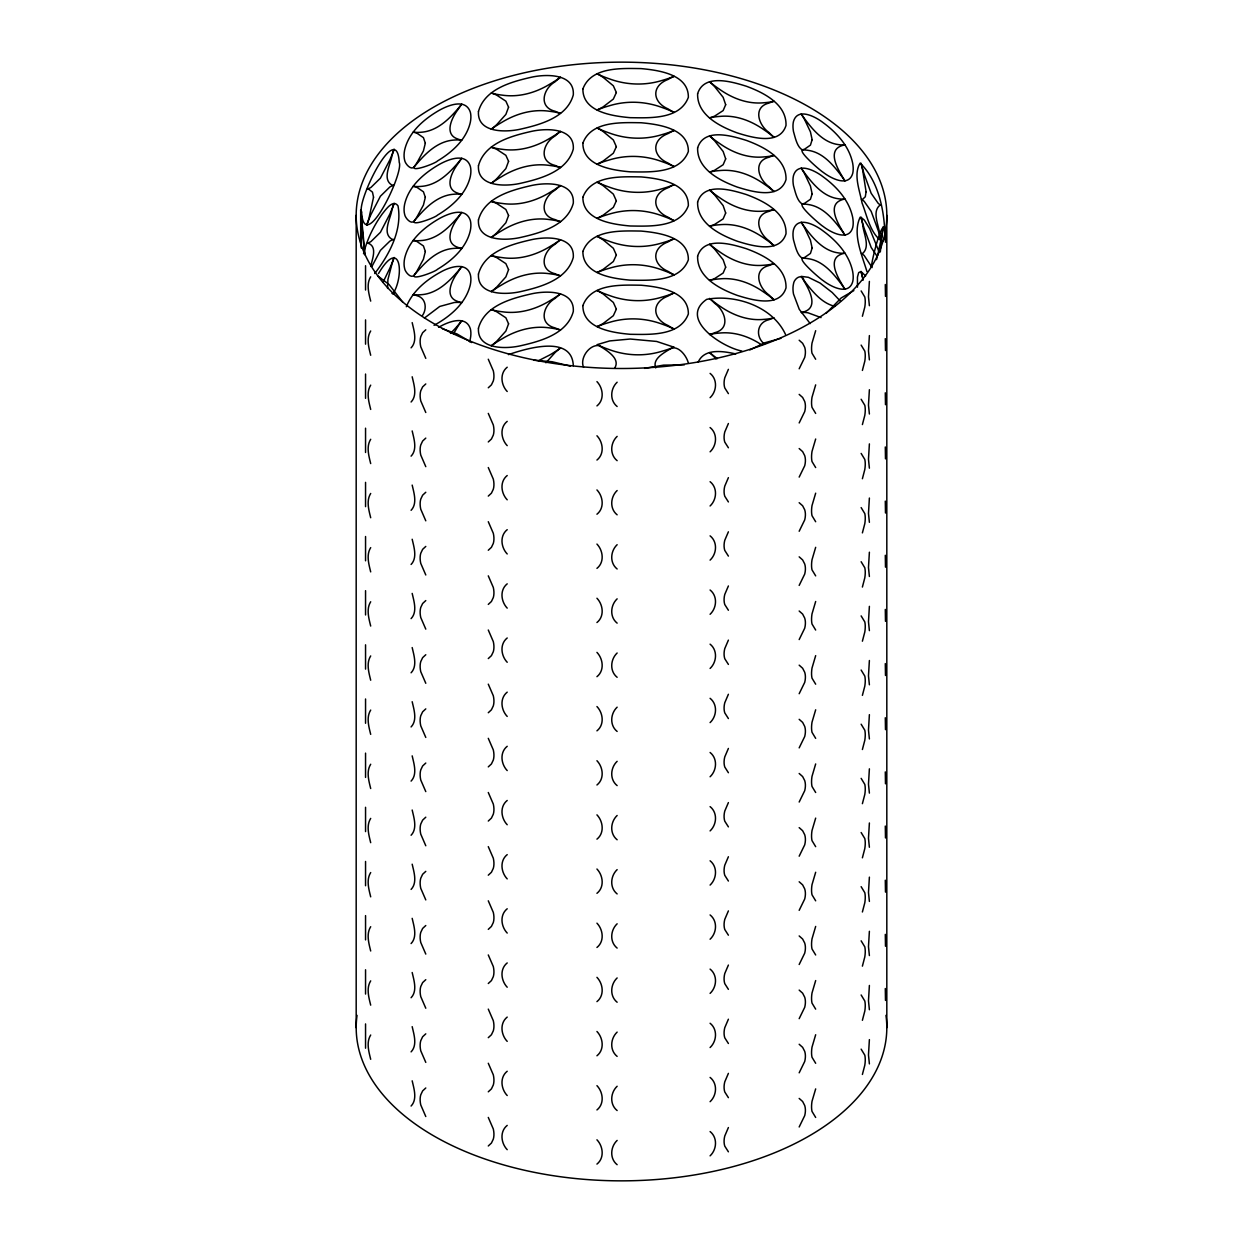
<?xml version="1.0" encoding="UTF-8"?>
<svg xmlns="http://www.w3.org/2000/svg" width="1243" height="1243" viewBox="0 0 1243 1243"><rect width="100%" height="100%" fill="white"/><g stroke="black" fill="none" stroke-linecap="round" stroke-linejoin="round"><path stroke-width="1.5" d="M885.482 242.23C886.632 200.387 871.763 258.793 871.436 266.763M885.482 296.393L885.296 284.492M885.482 350.542L885.296 338.655M885.482 404.705L885.296 392.804M885.482 458.869L885.296 446.967M885.482 513.017L885.296 501.115M885.482 567.181L885.296 555.279M885.482 621.329L885.296 609.427M885.482 675.493L885.296 663.591M885.482 729.641L885.296 717.739M885.482 783.805L885.296 771.903M885.482 837.953L885.296 826.067M885.482 892.117L885.296 880.215M885.482 946.265L885.296 934.379M885.482 1000.429L885.296 988.527M880.308 251.956L882.297 233.606A73.741 9.789 -84.6 0 1 882.996 228.728L883.291 226.816L882.468 231.788A105.142 13.953 -84.6 0 1 881.334 238.159L877.636 255.545M573.303 365.675C572.091 334.507 526.286 348.522 508.465 354.612M884.892 235.859C884.534 210.735 878.428 180.686 860.125 163.128C853.04 174.533 859.83 190.552 862.036 202.966C867.179 215.971 870.1 233.482 882.219 241.515L882.996 241.142M869.385 281.415L868.484 296.751L869.385 305.7M869.385 335.579L868.484 350.914L869.385 359.864M869.385 389.727L868.484 405.078L869.385 414.012M869.385 443.891L868.484 459.226L869.385 468.176M869.385 498.039L868.484 513.39L869.385 522.324M869.385 552.203L868.484 567.538L869.385 576.488M869.385 606.351L868.484 621.702L869.385 630.636M869.385 660.515L868.484 675.85L869.385 684.8M869.385 714.663L868.484 730.014L869.385 738.948M869.385 768.827L868.484 784.162L869.385 793.112M869.385 822.975L868.484 838.326L869.385 847.26M869.385 877.138L868.484 892.474L869.385 901.424M869.385 931.302L868.484 946.638L869.385 955.572M869.385 985.45L868.484 1000.786L869.385 1009.736M869.385 1039.614L868.484 1054.95L869.385 1063.899M365.551 290.023L365.551 265.738M365.551 344.171L365.551 319.886M365.551 398.335L365.551 374.05M365.551 452.483L365.551 428.198M365.551 506.647L365.551 482.362M365.551 560.795L365.551 536.51M365.551 614.959L365.551 590.674M365.551 669.107L365.551 644.822M365.551 723.271L365.551 698.986M365.551 777.419L365.551 753.134M365.551 831.583L365.551 807.297M365.551 885.731L365.551 861.461M365.551 939.894L365.551 915.609M365.551 994.058L365.551 969.773M365.551 1048.206L365.551 1023.921M469.621 341.732L470.32 338.857A24.083 13.906 -60 0 0 470.336 328.773C465.814 314.572 447.511 322.046 438.608 327.344M363.531 253.79C367.073 239.402 373.692 225.838 382.331 213.843C385.563 209.989 393.037 198.678 398.009 205.872C402.468 230.219 389.214 254.768 374.702 273.538M370.756 266.515C371.952 259.616 377.577 247.435 368.845 243.473A71.628 21.566 -77.1 0 0 367.307 243.271L368.472 242.773A100.621 30.283 -77.1 0 0 370.973 241.562L380.405 232.332L389.851 214.076A100.621 30.283 -77.1 0 0 392.337 208.032L394.14 203.308L393.472 205.126A71.628 21.566 -77.1 0 0 391.965 209.803C390.551 218.535 381.803 233.327 391.965 239.246A71.628 21.566 -77.1 0 0 393.518 239.448L392.337 239.946A100.621 30.283 -77.1 0 0 389.851 241.158L380.405 250.387L371.968 266.344M884.596 237.693L883.649 240.365M876.47 259.632L877.045 257.689M862.393 316.266L864.802 307.068A23.384 10.519 -69.1 0 0 864.802 296.984L861.135 290.94M862.393 370.43L864.802 361.216A23.384 10.519 -69.1 0 0 864.802 351.132L861.135 345.103M862.393 424.578L864.802 415.38A23.384 10.519 -69.1 0 0 864.802 405.296L861.135 399.252M862.393 478.741L864.802 469.528A23.384 10.519 -69.1 0 0 864.802 459.444L861.135 453.415M862.393 532.89L864.802 523.691A23.384 10.519 -69.1 0 0 864.802 513.608L861.135 507.579M862.393 587.053L864.802 577.855A23.384 10.519 -69.1 0 0 864.802 567.771L861.135 561.727M862.393 641.202L864.802 632.003A23.384 10.519 -69.1 0 0 864.802 621.92L861.135 615.891M862.393 695.365L864.802 686.167A23.384 10.519 -69.1 0 0 864.802 676.083L861.135 670.039M862.393 749.513L864.802 740.315A23.384 10.519 -69.1 0 0 864.802 730.231L861.135 724.203M862.393 803.677L864.802 794.479A23.384 10.519 -69.1 0 0 864.802 784.395L861.135 778.351M862.393 857.825L864.802 848.627A23.384 10.519 -69.1 0 0 864.802 838.543L861.135 832.515M862.393 911.989L864.802 902.791A23.384 10.519 -69.1 0 0 864.802 892.707L861.135 886.663M862.393 966.153L864.802 956.939A23.384 10.519 -69.1 0 0 864.802 946.855L861.135 940.827M862.393 1020.301L864.802 1011.103A23.384 10.519 -69.1 0 0 864.802 1001.019L861.135 994.975M862.393 1074.465L864.802 1065.251A23.384 10.519 -69.1 0 0 864.802 1055.167L861.135 1049.139M392.959 293.876C404.519 275.977 400.883 235.828 378.478 273.6M815.672 330.7L812.005 343.146A23.384 10.519 -69.1 0 0 812.005 353.23L815.672 359.258M815.672 384.864L812.005 397.294A23.384 10.519 -69.1 0 0 812.005 407.378L815.672 413.422M815.672 439.012L812.005 451.458A23.384 10.519 -69.1 0 0 812.005 461.541L815.672 467.57M815.672 493.176L812.005 505.606A23.384 10.519 -69.1 0 0 812.005 515.69L815.672 521.734M815.672 547.324L812.005 559.77A23.384 10.519 -69.1 0 0 812.005 569.853L815.672 575.882M815.672 601.488L812.005 613.918A23.384 10.519 -69.1 0 0 812.005 624.002L815.672 630.046M815.672 655.636L812.005 668.081A23.384 10.519 -69.1 0 0 812.005 678.165L815.672 684.194M815.672 709.8L812.005 722.23A23.384 10.519 -69.1 0 0 812.005 732.313L815.672 738.358M815.672 763.948L812.005 776.393A23.384 10.519 -69.1 0 0 812.005 786.477L815.672 792.506M815.672 818.112L812.005 830.542A23.384 10.519 -69.1 0 0 812.005 840.625L815.672 846.669M815.672 872.26L812.005 884.705A23.384 10.519 -69.1 0 0 812.005 894.789L815.672 900.818M815.672 926.423L812.005 938.869A23.384 10.519 -69.1 0 0 812.005 948.953L815.672 954.981M815.672 980.572L812.005 993.017A23.384 10.519 -69.1 0 0 812.005 1003.101L815.672 1009.145M815.672 1034.735L812.005 1047.181A23.384 10.519 -69.1 0 0 812.005 1057.265L815.672 1063.293M815.672 1088.899L812.005 1101.329A23.384 10.519 -69.1 0 0 812.005 1111.413L815.672 1117.457M406.337 306.741C412.614 291.095 426.396 279.784 440.892 271.937C449.422 267.105 466.451 261.341 470.32 274.625A24.083 13.906 -60 0 1 470.336 284.709C465.985 303.276 450.137 316.577 434.056 325.309M698.178 362.148C704.408 347.854 723.597 351.241 735.794 353.929M422.496 315.458C427.204 308.652 425.945 297.978 417.011 295.725A66.423 38.347 -60 0 0 414.292 294.855L413.173 294.607L416.358 294.855A89.341 51.585 -60 0 0 420.755 294.731C434.304 294.001 445.429 285.067 454.192 275.433A89.341 51.585 -60 0 0 458.589 270.477L461.774 266.546L460.656 268.084A66.423 38.347 -60 0 0 457.937 272.093C451.753 280.234 443.673 296.999 457.937 301.536A66.423 38.347 -60 0 0 460.656 302.406L461.774 302.639L458.589 302.391A89.341 51.585 -60 0 0 454.192 302.515L439.758 306.446L424.438 318.037M453.477 333.87L457.937 326.256A66.423 38.347 -60 0 1 460.656 322.232L461.774 320.694L458.589 324.641A89.341 51.585 -60 0 1 454.192 329.597L450.51 333.373M728.398 369.342L724.762 377.825A23.384 15.941 -48.8 0 0 724.762 387.909L728.398 393.627M728.398 423.506L724.762 431.989A23.384 15.941 -48.8 0 0 724.762 442.073L728.398 447.775M728.398 477.654L724.762 486.137A23.384 15.941 -48.8 0 0 724.762 496.221L728.398 501.939M728.398 531.818L724.762 540.301A23.384 15.941 -48.8 0 0 724.762 550.385L728.398 556.103M728.398 585.966L724.762 594.449A23.384 15.941 -48.8 0 0 724.762 604.533L728.398 610.251M728.398 640.129L724.762 648.613A23.384 15.941 -48.8 0 0 724.762 658.697L728.398 664.415M728.398 694.278L724.762 702.777A23.384 15.941 -48.8 0 0 724.762 712.861L728.398 718.563M728.398 748.441L724.762 756.925A23.384 15.941 -48.8 0 0 724.762 767.009L728.398 772.726M728.398 802.59L724.762 811.089A23.384 15.941 -48.8 0 0 724.762 821.172L728.398 826.875M728.398 856.753L724.762 865.237A23.384 15.941 -48.8 0 0 724.762 875.321L728.398 881.038M728.398 910.901L724.762 919.4A23.384 15.941 -48.8 0 0 724.762 929.484L728.398 935.187M728.398 965.065L724.762 973.549A23.384 15.941 -48.8 0 0 724.762 983.633L728.398 989.35M728.398 1019.213L724.762 1027.712A23.384 15.941 -48.8 0 0 724.762 1037.796L728.398 1043.498M728.398 1073.377L724.762 1081.861A23.384 15.941 -48.8 0 0 724.762 1091.944L728.398 1097.662M728.398 1127.541L724.762 1136.024A23.384 15.941 -48.8 0 0 724.762 1146.108L728.398 1151.81M382.968 282.379L389.851 268.224A100.621 30.283 -77.1 0 0 392.337 262.18L394.14 257.472L393.472 259.29A71.628 21.566 -77.1 0 0 391.965 263.967L387.909 279.582L387.567 288.454M614.586 368.27C620.273 359.724 609.458 352.313 603.197 348.18A74.192 60.487 5.4 0 0 598.877 345.601C589.602 344.358 579.518 357.906 583.557 367.322M799.171 368.783L804.718 357.425A23.384 15.941 -48.8 0 0 804.718 347.341L802.636 343.317L799.171 340.225M799.171 422.946L804.718 411.588A23.384 15.941 -48.8 0 0 804.718 401.505L802.636 397.465L799.171 394.388M799.171 477.094L804.718 465.752A23.384 15.941 -48.8 0 0 804.718 455.653L802.636 451.629L799.171 448.537M799.171 531.258L804.718 519.9A23.384 15.941 -48.8 0 0 804.718 509.816L802.636 505.777L799.171 502.7M799.171 585.406L804.718 574.064A23.384 15.941 -48.8 0 0 804.718 563.98L802.636 559.94L799.171 556.848M799.171 639.57L804.718 628.212A23.384 15.941 -48.8 0 0 804.718 618.128L802.636 614.089L799.171 611.012M799.171 693.718L804.718 682.376A23.384 15.941 -48.8 0 0 804.718 672.292L802.636 668.252L799.171 665.16M799.171 747.882L804.718 736.524A23.384 15.941 -48.8 0 0 804.718 726.44L802.636 722.401L799.171 719.324M799.171 802.03L804.718 790.688A23.384 15.941 -48.8 0 0 804.718 780.604L802.636 776.564L799.171 773.472M799.171 856.194L804.718 844.836A23.384 15.941 -48.8 0 0 804.718 834.752L802.636 830.712L799.171 827.636M799.171 910.342L804.718 899A23.384 15.941 -48.8 0 0 804.718 888.916L802.636 884.876L799.171 881.784M799.171 964.506L804.718 953.148A23.384 15.941 -48.8 0 0 804.718 943.064L802.636 939.04L799.171 935.948M799.171 1018.67L804.718 1007.312A23.384 15.941 -48.8 0 0 804.718 997.228L802.636 993.188L799.171 990.096M799.171 1072.818L804.718 1061.46A23.384 15.941 -48.8 0 0 804.718 1051.376L802.636 1047.352L799.171 1044.26M799.171 1126.981L804.718 1115.624A23.384 15.941 -48.8 0 0 804.718 1105.54L802.636 1101.5L799.171 1098.424M370.694 276.832C366.095 284.072 368.798 293.395 370.694 301.117M370.694 330.98C366.095 338.236 368.798 347.558 370.694 355.265M370.694 385.144C366.095 392.384 368.798 401.707 370.694 409.429M370.694 439.292C366.095 446.548 368.798 455.87 370.694 463.577M370.694 493.455C366.095 500.696 368.798 510.018 370.694 517.741M370.694 547.619C366.095 554.86 368.798 564.182 370.694 571.889M370.694 601.767C366.095 609.008 368.798 618.33 370.694 626.052M370.694 655.931C366.095 663.172 368.798 672.494 370.694 680.216M370.694 710.079C366.095 717.32 368.798 726.642 370.694 734.364M370.694 764.243C366.095 771.483 368.798 780.806 370.694 788.528M370.694 818.391C366.095 825.647 368.798 834.97 370.694 842.676M370.694 872.555C366.095 879.795 368.798 889.118 370.694 896.84M370.694 926.703C366.095 933.959 368.798 943.282 370.694 950.988M370.694 980.867C366.095 988.107 368.798 997.43 370.694 1005.152M370.694 1035.015C366.095 1042.271 368.798 1051.594 370.694 1059.3M545.91 362.785L555.046 352.592A71.628 54.366 -34.5 0 1 558.93 349.267L560.531 348.009L555.978 351.147A100.621 76.382 -34.5 0 1 549.701 355.001L538.607 360.641M826.082 313.376L841.138 297.994L853.848 290.582M617.134 382.222C610.375 388.593 609.505 400.448 617.134 406.508M617.134 436.386C610.375 442.741 609.505 454.612 617.134 460.671M617.134 490.534C610.375 496.905 609.505 508.76 617.134 514.82M710.095 397.667C716.869 391.296 717.724 379.441 710.095 373.382M617.134 544.698C610.375 551.069 609.505 562.924 617.134 568.983M710.095 451.815C716.869 445.46 717.724 433.605 710.095 427.53M617.134 598.846C610.375 605.217 609.505 617.072 617.134 623.131M710.095 505.979C716.869 499.608 717.724 487.753 710.095 481.694M617.134 653.01C610.375 659.38 609.505 671.236 617.134 677.295M710.095 560.127C716.869 553.772 717.724 541.917 710.095 535.857M617.134 707.174C610.375 713.529 609.505 725.384 617.134 731.443M710.095 614.291C716.869 607.92 717.724 596.065 710.095 590.005M617.134 761.322C610.375 767.692 609.505 779.547 617.134 785.607M710.095 668.454C716.869 662.084 717.724 650.229 710.095 644.169M617.134 815.486C610.375 821.841 609.505 833.696 617.134 839.771M710.095 722.603C716.869 716.232 717.724 704.377 710.095 698.317M617.134 869.634C610.375 876.004 609.505 887.859 617.134 893.919M710.095 776.766C716.869 770.396 717.724 758.541 710.095 752.481M617.134 923.798C610.375 930.152 609.505 942.008 617.134 948.083M710.095 830.914C716.869 824.56 717.724 812.689 710.095 806.629M617.134 977.946C610.375 984.316 609.505 996.171 617.134 1002.231M710.095 885.078C716.869 878.708 717.724 866.853 710.095 860.793M617.134 1032.11C610.375 1038.464 609.505 1050.319 617.134 1056.395M710.095 939.226C716.869 932.871 717.724 921.016 710.095 914.941M617.134 1086.258C610.375 1092.628 609.505 1104.483 617.134 1110.543M710.095 993.39C716.869 987.02 717.724 975.165 710.095 969.105M617.134 1140.421C610.375 1146.776 609.505 1158.647 617.134 1164.707M710.095 1047.538C716.869 1041.183 717.724 1029.328 710.095 1023.253M710.095 1101.702C716.869 1095.332 717.724 1083.476 710.095 1077.417M710.095 1155.85C716.869 1149.495 717.724 1137.64 710.095 1131.565M507.206 367.213C499.562 373.273 500.96 384.957 507.206 391.498M507.206 421.361C499.562 427.421 500.96 439.121 507.206 445.647M507.206 475.525C499.562 481.585 500.96 493.285 507.206 499.81M596.951 405.902C604.595 399.842 603.197 388.142 596.951 381.617M507.206 529.673C499.562 535.733 500.96 547.433 507.206 553.958M596.951 460.05C604.595 453.99 603.197 442.29 596.951 435.765M507.206 583.837C499.562 589.897 500.96 601.596 507.206 608.122M596.951 514.214C604.595 508.154 603.197 496.454 596.951 489.928M507.206 637.985C499.562 644.045 500.96 655.745 507.206 662.27M596.951 568.362C604.595 562.302 603.197 550.618 596.951 544.077M507.206 692.149C499.562 698.209 500.96 709.908 507.206 716.434M596.951 622.525C604.595 616.466 603.197 604.766 596.951 598.24M507.206 746.297C499.562 752.357 500.96 764.057 507.206 770.582M596.951 676.674C604.595 670.614 603.197 658.93 596.951 652.389M507.206 800.461C499.562 806.521 500.96 818.22 507.206 824.746M596.951 730.837C604.595 724.778 603.197 713.078 596.951 706.552M507.206 854.625C499.562 860.669 500.96 872.368 507.206 878.894M596.951 784.986C604.595 778.941 603.197 767.242 596.951 760.716M507.206 908.773C499.562 914.832 500.96 926.532 507.206 933.058M596.951 839.149C604.595 833.09 603.197 821.39 596.951 814.864M507.206 962.937C499.562 968.981 500.96 980.68 507.206 987.222M596.951 893.313C604.595 887.253 603.197 875.554 596.951 869.028M507.206 1017.085C499.562 1023.144 500.96 1034.844 507.206 1041.37M596.951 947.461C604.595 941.402 603.197 929.702 596.951 923.176M507.206 1071.248C499.562 1077.308 500.96 1088.992 507.206 1095.534M596.951 1001.625C604.595 995.565 603.197 983.866 596.951 977.34M507.206 1125.397C499.562 1131.456 500.96 1143.156 507.206 1149.682M596.951 1055.773C604.595 1049.714 603.197 1038.014 596.951 1031.488M596.951 1109.937C604.595 1103.877 603.197 1092.177 596.951 1085.652M596.951 1164.085C604.595 1158.025 603.197 1146.326 596.951 1139.8M411.091 347.838C417.477 341.203 413.966 330.514 412.179 322.621M411.091 402.002C417.477 395.352 413.966 384.677 412.179 376.784M411.091 456.15C417.477 449.515 413.966 438.826 412.179 430.933M411.091 510.314C417.477 503.664 413.966 492.989 412.179 485.096M411.091 564.462C417.477 557.827 413.966 547.153 412.179 539.244M411.091 618.626C417.477 611.976 413.966 601.301 412.179 593.408M411.091 672.789C417.477 666.139 413.966 655.465 412.179 647.556M411.091 726.937C417.477 720.287 413.966 709.613 412.179 701.72M411.091 781.101C417.477 774.451 413.966 763.777 412.179 755.868M411.091 835.249C417.477 828.615 413.966 817.925 412.179 810.032M411.091 889.413C417.477 882.763 413.966 872.089 412.179 864.196M411.091 943.561C417.477 936.927 413.966 926.237 412.179 918.344M411.091 997.725C417.477 991.075 413.966 980.401 412.179 972.508M411.091 1051.873C417.477 1045.239 413.966 1034.549 412.179 1026.656M411.091 1106.037C417.477 1099.387 413.966 1088.713 412.179 1080.82M425.79 329.799L422.636 332.72L420.755 336.667A23.912 15.118 54.7 0 0 420.755 346.75L425.79 358.357M425.79 383.947L422.636 386.868L420.755 390.815A23.912 15.118 54.7 0 0 420.755 400.899L425.79 412.505M488.281 387.785L491.42 384.864L493.316 380.917A23.912 15.118 54.7 0 0 493.316 370.834L488.281 359.227M425.79 438.111L422.636 441.032L420.755 444.978A23.912 15.118 54.7 0 0 420.755 455.062L425.79 466.669M488.281 441.949L491.42 439.028L493.316 435.081A23.912 15.118 54.7 0 0 493.316 424.997L488.281 413.391M425.79 492.259L422.636 495.196L420.755 499.127A23.912 15.118 54.7 0 0 420.755 509.21L425.79 520.817M488.281 496.097L491.42 493.176L493.316 489.229A23.912 15.118 54.7 0 0 493.316 479.145L488.281 467.539M425.79 546.423L422.636 549.344L420.755 553.29A23.912 15.118 54.7 0 0 420.755 563.374L425.79 574.981M488.281 550.261L491.42 547.34L493.316 543.393A23.912 15.118 54.7 0 0 493.316 533.309L488.281 521.703M425.79 600.571L422.636 603.508L420.755 607.439A23.912 15.118 54.7 0 0 420.755 617.522L425.79 629.129M488.281 604.409L491.42 601.488L493.316 597.557A23.912 15.118 54.7 0 0 493.316 587.473L488.281 575.851M425.79 654.735L422.636 657.656L420.755 661.602A23.912 15.118 54.7 0 0 420.755 671.686L425.79 683.293M488.281 658.572L491.42 655.651L493.316 651.705A23.912 15.118 54.7 0 0 493.316 641.621L488.281 630.015M425.79 708.883L422.636 711.819L420.755 715.75A23.912 15.118 54.7 0 0 420.755 725.834L425.79 737.441M488.281 712.736L491.42 709.8L493.316 705.869A23.912 15.118 54.7 0 0 493.316 695.785L488.281 684.163M425.79 763.047L422.636 765.968L420.755 769.914A23.912 15.118 54.7 0 0 420.755 779.998L425.79 791.605M488.281 766.884L491.42 763.963L493.316 760.017A23.912 15.118 54.7 0 0 493.316 749.933L488.281 738.326M425.79 817.195L422.636 820.131L420.755 824.062A23.912 15.118 54.7 0 0 420.755 834.146L425.79 845.768M488.281 821.048L491.42 818.112L493.316 814.181A23.912 15.118 54.7 0 0 493.316 804.097L488.281 792.49M425.79 871.359L422.636 874.28L420.755 878.226A23.912 15.118 54.7 0 0 420.755 888.31L425.79 899.916M488.281 875.196L491.42 872.275L493.316 868.329A23.912 15.118 54.7 0 0 493.316 858.245L488.281 846.638M425.79 925.522L422.636 928.443L420.755 932.39A23.912 15.118 54.7 0 0 420.755 942.474L425.79 954.08M488.281 929.36L491.42 926.423L493.316 922.492A23.912 15.118 54.7 0 0 493.316 912.409L488.281 900.802M425.79 979.67L422.636 982.591L420.755 986.538A23.912 15.118 54.7 0 0 420.755 996.622L425.79 1008.228M488.281 983.508L491.42 980.587L493.316 976.641A23.912 15.118 54.7 0 0 493.316 966.557L488.281 954.95M425.79 1033.834L422.636 1036.755L420.755 1040.702A23.912 15.118 54.7 0 0 420.755 1050.786L425.79 1062.392M488.281 1037.672L491.42 1034.751L493.316 1030.804A23.912 15.118 54.7 0 0 493.316 1020.721L488.281 1009.114M425.79 1087.982L422.636 1090.903L420.755 1094.85A23.912 15.118 54.7 0 0 420.755 1104.934L425.79 1116.54M488.281 1091.82L491.42 1088.899L493.316 1084.953A23.912 15.118 54.7 0 0 493.316 1074.869L488.281 1063.262M488.281 1145.984L491.42 1143.063L493.316 1139.116A23.912 15.118 54.7 0 0 493.316 1129.032L488.281 1117.426M749.855 349.92L764.74 342.804L780.915 338.329M644.589 368.379L663.622 365.131L684.303 364.852M394.062 293.581L393.518 293.597A71.628 21.566 -77.1 0 1 391.965 293.41M533.713 360.221L552.078 361.729L570.444 366.126M442.353 328.742L457.036 333.963L471.719 342.571M834.83 306.353C823.425 303.572 815.113 294.529 808.028 285.719A90.351 46.628 64.8 0 1 804.066 280.498C802.077 272.901 793.997 278.494 793.485 283.932A23.912 12.337 64.8 0 0 793.485 294.016L799.265 309.321L810.203 323.6M741.822 351.023C722.68 347.418 678.119 319.156 706.692 299.345C735.343 293.969 772.711 306.539 785.452 334.336M378.09 276.117L389.075 284.538L402.794 302.22M821.048 317.602L808.028 312.801A90.351 46.628 64.8 0 0 804.066 312.413L801.191 312.475L802.201 312.288A66.889 34.524 64.8 0 0 804.656 311.589C818.189 306.866 809.581 290.458 804.656 282.145A66.889 34.524 64.8 0 0 802.201 277.981L801.191 276.366L808.354 277.313L820.023 283.031L832.188 292.478L840.408 301.163M761.648 344.886C749.374 336.558 734.566 331.57 719.619 333.046A97.28 70.385 42.2 0 0 713.777 333.699L709.535 334.507L711.027 334.072A70.074 50.699 42.2 0 0 714.647 332.72C731.086 328.711 725.151 310.595 714.647 303.276A70.074 50.699 42.2 0 0 711.027 299.749L709.535 298.413L713.777 301.785A97.28 70.385 42.2 0 0 719.619 305.964C732.469 315.069 748.068 321.005 764.01 319.373A97.28 70.385 42.2 0 0 769.868 318.721L774.094 317.897L772.602 318.348A70.074 50.699 42.2 0 0 768.997 319.684C756.723 322.434 755.185 336.775 764.523 344.156M877.418 256.742L871.172 247.45L864.196 228.448A103.293 22.592 80.9 0 1 862.347 222.202L861.026 217.339L860.125 217.276C852.216 233.777 861.974 254.908 866.961 271.596M716.092 358.978L714.647 357.44A70.074 50.699 42.2 0 0 711.027 353.913L709.535 352.561L713.777 355.933A97.28 70.385 42.2 0 0 717.444 358.621M865.625 275.977L861.026 271.502L858.695 272.59L857.452 277.096L857.452 287.18M872.12 267.587L864.196 255.53A103.293 22.592 80.9 0 0 862.347 254.116L861.492 253.525A72.871 15.941 80.9 0 0 862.626 253.448C870.69 246.502 863.155 232.985 862.626 224.004A72.871 15.941 80.9 0 0 861.492 219.203L861.026 217.339L864.351 220.12L869.743 228.805L879.205 252.143M365.054 254.706L364.789 253.914A106.09 4.723 88.2 0 1 364.401 252.298L361.511 221.72A106.09 4.723 88.2 0 1 361.138 215.272L360.672 210.098L360.672 242.618M655.698 367.928C652.42 359.6 662.115 353.913 668.035 350.215A74.192 60.487 5.4 0 1 672.354 347.916C679.533 346.719 686.711 356.353 688.358 363.049M863.093 280.219L862.626 278.168A72.871 15.941 80.9 0 0 861.492 273.367L861.026 271.502L862.347 276.366A103.293 22.592 80.9 0 0 862.891 278.246M886.818 215.319A265.318 153.169 0 0 1 488.841 347.978A265.318 153.169 0 0 1 488.841 82.675A265.318 153.169 0 0 1 886.818 215.319L886.818 1027.681M356.182 215.319L356.182 1027.681M361.138 247.186A106.09 4.723 88.2 0 1 361.371 248.149M361.107 246.58A74.192 3.309 88.2 0 0 361.185 246.549L361.185 217.121A74.192 3.309 88.2 0 0 360.952 212.18L360.858 210.269L365.022 254.675A74.192 3.309 88.2 0 0 364.82 254.535M885.948 1015.36A265.318 153.169 0 0 1 621.5 1180.85A265.318 153.169 0 0 1 357.052 1015.36M361.604 212.04C363.981 255.965 404.084 172.963 399.221 162.367C396.843 118.442 356.725 201.444 361.604 212.04M866.091 191.779L865.299 196.767L862.626 199.3A72.871 15.941 80.9 0 1 861.492 199.377L862.347 199.968A103.293 22.592 80.9 0 1 864.196 201.366L871.172 211.357L878.148 230.359A103.293 22.592 80.9 0 1 879.997 236.605L881.334 241.468L880.821 239.588A72.871 15.941 80.9 0 1 879.718 234.787C879.205 225.806 871.654 212.289 879.718 205.359A72.871 15.941 80.9 0 1 880.867 205.281L879.997 204.675A103.293 22.592 80.9 0 1 878.148 203.277L871.172 193.302L864.196 174.284A103.293 22.592 80.9 0 1 862.347 168.054L861.026 163.19L861.523 165.055A72.871 15.941 80.9 0 1 862.626 169.856L866.091 191.779M373.537 197.202L368.845 218.752A71.628 21.566 -77.1 0 1 367.307 223.429L366.669 225.247L368.472 220.539A100.621 30.283 -77.1 0 1 370.973 214.495L380.405 196.223L389.851 186.994A100.621 30.283 -77.1 0 1 392.337 185.782L393.518 185.285A71.628 21.566 -77.1 0 1 391.965 185.083C381.803 179.178 390.551 164.371 391.965 155.655A71.628 21.566 -77.1 0 1 393.518 150.962L394.14 149.16L392.337 153.868A100.621 30.283 -77.1 0 1 389.851 159.912L380.405 178.184L370.973 187.413A100.621 30.283 -77.1 0 1 368.472 188.61L367.307 189.122A71.628 21.566 -77.1 0 1 368.845 189.309L372.465 192.137L373.537 197.202M697.618 93.707C696.919 115.071 720.07 126.6 737.285 132.923C752.077 137.538 779.656 145.695 786.011 125.465C786.726 104.086 763.559 92.572 746.344 86.233C731.568 81.618 703.989 73.461 697.618 93.707M697.618 147.855C696.919 169.234 720.07 180.748 737.285 187.087C752.077 191.686 779.656 199.843 786.011 179.613C786.726 158.234 763.559 146.721 746.344 140.381C731.568 135.782 703.989 127.625 697.618 147.855M697.618 202.019C696.919 223.383 720.07 234.911 737.285 241.235C752.077 245.85 779.656 254.007 786.011 233.777C786.726 212.398 763.559 200.884 746.344 194.545C731.568 189.93 703.989 181.789 697.618 202.019M697.618 256.167C696.919 277.546 720.07 289.06 737.285 295.399C752.077 299.998 779.656 308.155 786.011 287.925C786.726 266.546 763.559 255.033 746.344 248.709C731.568 244.094 703.989 235.937 697.618 256.167M425.324 143.178L423.428 150.9L417.011 162.693A66.423 38.347 -60 0 1 414.292 166.702C411.309 170.944 405.063 163.734 404.628 160.161A24.083 13.906 -60 0 1 404.628 150.077C408.559 132.783 422.822 120.105 437.474 111.342C446.563 105.873 465.488 97.498 470.32 112.15A24.083 13.906 -60 0 1 470.336 122.234C466.389 139.527 452.126 152.205 437.474 160.984C435.423 163.563 405.606 174.61 416.358 164.309A89.341 51.585 -60 0 1 420.755 159.353C429.519 149.719 440.644 140.785 454.192 140.055A89.341 51.585 -60 0 1 458.589 139.931L461.774 140.179L460.656 139.931A66.423 38.347 -60 0 1 457.937 139.061C443.658 134.524 451.753 117.774 457.937 109.617A66.423 38.347 -60 0 1 460.656 105.608L461.774 104.07L458.589 108.001A89.341 51.585 -60 0 1 454.192 112.973C445.429 122.591 434.304 131.525 420.755 132.271A89.341 51.585 -60 0 1 416.358 132.395L413.173 132.146L414.292 132.38A66.423 38.347 -60 0 1 417.011 133.25L423.428 137.647L425.324 143.178M425.324 197.326L423.428 205.064L417.011 216.841A66.423 38.347 -60 0 1 414.292 220.866C411.309 225.092 405.063 217.898 404.628 214.324A24.083 13.906 -60 0 1 404.628 204.24C408.559 186.932 422.822 174.269 437.474 165.49C446.563 160.021 465.488 151.646 470.32 166.298A24.083 13.906 -60 0 1 470.336 176.382C466.389 193.69 452.126 206.369 437.474 215.132C435.423 217.711 405.606 228.774 416.358 218.473A89.341 51.585 -60 0 1 420.755 213.501C429.519 203.883 440.644 194.949 454.192 194.203A89.341 51.585 -60 0 1 458.589 194.079L461.774 194.328L460.656 194.094A66.423 38.347 -60 0 1 457.937 193.224C443.658 188.687 451.753 171.922 457.937 163.781A66.423 38.347 -60 0 1 460.656 159.772L461.774 158.234L458.589 162.165A89.341 51.585 -60 0 1 454.192 167.121C445.429 176.755 434.304 185.689 420.755 186.419A89.341 51.585 -60 0 1 416.358 186.543L413.173 186.295L414.292 186.543A66.423 38.347 -60 0 1 417.011 187.413L423.428 191.795L425.324 197.326M425.324 251.49L423.428 259.212L417.011 271.005A66.423 38.347 -60 0 1 414.292 275.014C411.309 279.255 405.063 272.046 404.628 268.488A24.083 13.906 -60 0 1 404.628 258.404C408.559 241.095 422.822 228.417 437.474 219.654C446.563 214.184 465.488 205.81 470.32 220.462A24.083 13.906 -60 0 1 470.336 230.545C466.389 247.839 452.126 260.517 437.474 269.296C435.423 271.875 405.606 282.938 416.358 272.621A89.341 51.585 -60 0 1 420.755 267.665C429.519 258.031 440.644 249.097 454.192 248.367A89.341 51.585 -60 0 1 458.589 248.243L461.774 248.491L460.656 248.243A66.423 38.347 -60 0 1 457.937 247.373C443.658 242.836 451.753 226.086 457.937 217.945A66.423 38.347 -60 0 1 460.656 213.92L461.774 212.382L458.589 216.313A89.341 51.585 -60 0 1 454.192 221.285C445.429 230.903 434.304 239.837 420.755 240.583A89.341 51.585 -60 0 1 416.358 240.707L413.173 240.458L414.292 240.691A66.423 38.347 -60 0 1 417.011 241.562L423.428 245.959L425.324 251.49M812.145 139.698L810.436 145.12L804.656 149.129A66.889 34.524 64.8 0 1 802.201 149.828C797.058 146.845 795.225 137.491 793.485 131.54A23.912 12.337 64.8 0 1 793.485 121.457C797.633 107.147 815.486 116.733 823.084 122.622C836.772 132.613 849.264 146.27 852.698 163.361A23.912 12.337 64.8 0 1 852.698 173.445C848.549 187.755 830.697 178.153 823.084 172.264C820.535 170.835 794.665 148.756 804.066 149.937A90.351 46.628 64.8 0 1 808.028 150.325C820.893 152.097 830.479 161.916 838.155 171.643A90.351 46.628 64.8 0 1 842.117 176.879L844.991 180.996L843.981 179.396A66.889 34.524 64.8 0 1 841.527 175.216C836.601 166.904 827.993 150.512 841.527 145.773A66.889 34.524 64.8 0 1 843.981 145.074L844.991 144.887L842.117 144.949A90.351 46.628 64.8 0 1 838.155 144.561C825.29 142.79 815.703 132.97 808.028 123.259A90.351 46.628 64.8 0 1 804.066 118.023L801.191 113.905L802.201 115.506A66.889 34.524 64.8 0 1 804.656 119.685L810.436 131.867L812.145 139.698M812.145 193.861L810.436 199.268L804.656 203.277A66.889 34.524 64.8 0 1 802.201 203.976C797.058 200.993 795.225 191.64 793.485 185.704A23.912 12.337 64.8 0 1 793.485 175.62C797.633 161.31 815.486 170.897 823.084 176.786C836.772 186.776 849.264 200.434 852.698 217.509A23.912 12.337 64.8 0 1 852.698 227.593C848.549 241.903 830.697 232.317 823.084 226.428C820.535 224.999 794.665 202.92 804.066 204.101A90.351 46.628 64.8 0 1 808.028 204.489C820.893 206.26 830.479 216.08 838.155 225.806A90.351 46.628 64.8 0 1 842.117 231.027L844.991 235.16L843.981 233.544A66.889 34.524 64.8 0 1 841.527 229.365C836.601 221.052 827.993 204.66 841.527 199.937A66.889 34.524 64.8 0 1 843.981 199.222L844.991 199.051L842.117 199.113A90.351 46.628 64.8 0 1 838.155 198.725C825.29 196.953 815.703 187.134 808.028 177.407A90.351 46.628 64.8 0 1 804.066 172.187L801.191 168.054L802.201 169.669A66.889 34.524 64.8 0 1 804.656 173.834L810.436 186.015L812.145 193.861M812.145 248.01L810.436 253.432L804.656 257.441A66.889 34.524 64.8 0 1 802.201 258.14C797.058 255.157 795.225 245.803 793.485 239.852A23.912 12.337 64.8 0 1 793.485 229.769C797.633 215.459 815.486 225.045 823.084 230.934C836.772 240.924 849.264 254.597 852.698 271.673A23.912 12.337 64.8 0 1 852.698 281.757C848.549 296.067 830.697 286.465 823.084 280.576C820.535 279.162 794.665 257.083 804.066 258.249A90.351 46.628 64.8 0 1 808.028 258.653C820.893 260.409 830.479 270.244 838.155 279.955A90.351 46.628 64.8 0 1 842.117 285.191L844.991 289.308L843.981 287.708A66.889 34.524 64.8 0 1 841.527 283.528C836.601 275.216 827.993 258.824 841.527 254.085A66.889 34.524 64.8 0 1 843.981 253.386L844.991 253.215L842.117 253.261A90.351 46.628 64.8 0 1 838.155 252.873C825.29 251.102 815.703 241.282 808.028 231.571A90.351 46.628 64.8 0 1 804.066 226.335L801.191 222.217L802.201 223.818A66.889 34.524 64.8 0 1 804.656 227.997L810.436 240.179L812.145 248.01M478.462 111.528C477.017 133.296 506.352 132.488 521.019 129.039C540.985 124.486 567.196 117.199 573.303 94.888C574.748 73.119 545.428 73.943 530.745 77.377C510.795 81.945 484.584 89.232 478.462 111.528M478.462 165.692C477.017 187.46 506.352 186.636 521.019 183.203C540.985 178.635 567.196 171.348 573.303 149.051C574.748 127.283 545.428 128.091 530.745 131.54C510.795 136.093 484.584 143.38 478.462 165.692M478.462 219.856C477.017 241.608 506.352 240.8 521.019 237.351C540.985 232.798 567.196 225.511 573.303 203.199C574.748 181.431 545.428 182.255 530.745 185.689C510.795 190.257 484.584 197.544 478.462 219.856M478.462 274.004C477.017 295.772 506.352 294.948 521.019 291.515C540.985 286.947 567.196 279.659 573.303 257.363C574.748 235.595 545.428 236.403 530.745 239.852C510.795 244.42 484.584 251.692 478.462 274.004M478.462 328.168C477.017 349.936 506.352 349.112 521.019 345.663C540.985 341.11 567.196 333.823 573.303 311.511C574.748 289.743 545.428 290.567 530.745 294.016C510.795 298.569 484.584 305.856 478.462 328.168M582.889 88.937C582.594 111.963 612.628 116.096 630.217 117.681C649.856 117.914 680.014 119.654 688.358 97.327C688.653 74.316 658.604 70.183 641.031 68.598C621.376 68.365 591.217 66.625 582.889 88.937M582.889 143.1C582.594 166.111 612.628 170.244 630.217 171.845C649.856 172.062 680.014 173.802 688.358 151.491C688.653 128.464 658.604 124.331 641.031 122.746C621.376 122.529 591.217 120.789 582.889 143.1M582.889 197.249C582.594 220.275 612.628 224.408 630.217 225.993C649.856 226.226 680.014 227.966 688.358 205.654C688.653 182.628 658.604 178.495 641.031 176.91C621.376 176.677 591.217 174.937 582.889 197.249M582.889 251.412C582.594 274.439 612.628 278.572 630.217 280.157C649.856 280.374 680.014 282.114 688.358 259.803C688.653 236.776 658.604 232.659 641.031 231.058C621.376 230.841 591.217 229.1 582.889 251.412M582.889 305.56C582.594 328.587 612.628 332.72 630.217 334.305C649.856 334.538 680.014 336.278 688.358 313.966C688.653 290.94 658.604 286.807 641.031 285.222C621.376 284.989 591.217 283.249 582.889 305.56M725.679 104.707L723.146 110.58L714.647 116.096A70.074 50.699 42.2 0 1 711.027 117.448L709.535 117.883L713.777 117.075A97.28 70.385 42.2 0 1 719.619 116.422C735.561 114.776 751.16 120.711 764.01 129.816A97.28 70.385 42.2 0 1 769.868 134.011L774.094 137.383L772.602 136.031A70.074 50.699 42.2 0 1 768.997 132.504C758.479 125.186 752.543 107.084 768.997 103.06A70.074 50.699 42.2 0 1 772.602 101.724L774.094 101.273L769.868 102.097A97.28 70.385 42.2 0 1 764.01 102.749C748.068 104.381 732.469 98.446 719.619 89.341A97.28 70.385 42.2 0 1 713.777 85.145L709.535 81.774L711.136 83.095A70.074 50.699 42.2 0 1 714.647 86.653L723.146 97.311L725.679 104.707M725.679 158.855L723.146 164.729L714.647 170.244A70.074 50.699 42.2 0 1 711.027 171.596L709.535 172.047L713.777 171.223A97.28 70.385 42.2 0 1 719.619 170.571C735.561 168.939 751.16 174.859 764.01 183.98A97.28 70.385 42.2 0 1 769.868 188.159L774.094 191.531L772.602 190.195A70.074 50.699 42.2 0 1 768.997 186.668C758.479 179.349 752.543 161.233 768.997 157.224A70.074 50.699 42.2 0 1 772.602 155.872L774.094 155.437L769.868 156.245A97.28 70.385 42.2 0 1 764.01 156.898C748.068 158.545 732.469 152.609 719.619 143.489A97.28 70.385 42.2 0 1 713.777 139.309L709.535 135.938L711.136 137.258A70.074 50.699 42.2 0 1 714.647 140.816L723.146 151.475L725.679 158.855M725.679 213.019L723.146 218.892L714.647 224.408A70.074 50.699 42.2 0 1 711.027 225.76L709.535 226.195L713.777 225.387A97.28 70.385 42.2 0 1 719.619 224.734C735.561 223.087 751.16 229.023 764.01 238.128A97.28 70.385 42.2 0 1 769.868 242.323L774.094 245.694L772.602 244.343A70.074 50.699 42.2 0 1 768.997 240.816C758.479 233.498 752.543 215.396 768.997 211.372A70.074 50.699 42.2 0 1 772.602 210.036L774.094 209.585L769.868 210.409A97.28 70.385 42.2 0 1 764.01 211.061C748.068 212.693 732.469 206.758 719.619 197.653A97.28 70.385 42.2 0 1 713.777 193.473L709.535 190.101L711.136 191.406A70.074 50.699 42.2 0 1 714.647 194.965L723.146 205.623L725.679 213.019M725.679 267.183L723.146 273.04L714.647 278.572A70.074 50.699 42.2 0 1 711.027 279.908L709.535 280.359L713.777 279.535A97.28 70.385 42.2 0 1 719.619 278.883C735.561 277.251 751.16 283.186 764.01 292.291A97.28 70.385 42.2 0 1 769.868 296.471L774.094 299.843L772.602 298.506A70.074 50.699 42.2 0 1 768.997 294.979C758.479 287.661 752.543 269.545 768.997 265.536A70.074 50.699 42.2 0 1 772.602 264.184L774.094 263.749L769.868 264.557A97.28 70.385 42.2 0 1 764.01 265.21C748.068 266.857 732.469 260.921 719.619 251.816A97.28 70.385 42.2 0 1 713.777 247.621L709.535 244.249L711.027 245.586A70.074 50.699 42.2 0 1 714.647 249.128L723.146 259.787L725.679 267.183M508.573 107.178L505.87 114.418L496.734 124.611A71.628 54.366 -34.5 0 1 492.849 127.936L491.249 129.194L495.802 126.056A100.621 76.382 -34.5 0 1 502.079 122.202C516.265 113.564 533.076 108.809 549.701 111.295A100.621 76.382 -34.5 0 1 555.978 112.274L560.531 113.331L558.93 112.802A71.628 54.366 -34.5 0 1 555.046 111.248C538.188 107.178 543.036 88.75 555.046 81.82A71.628 54.366 -34.5 0 1 558.93 78.48L560.531 77.237L555.978 80.36A100.621 76.382 -34.5 0 1 549.701 84.213C535.515 92.868 518.704 97.607 502.079 95.121A100.621 76.382 -34.5 0 1 495.802 94.142L491.249 93.085L492.958 93.536A71.628 54.366 -34.5 0 1 496.734 95.167L505.87 101.165L508.573 107.178M508.573 161.326L505.87 168.582L496.734 178.759A71.628 54.366 -34.5 0 1 492.849 182.1L491.249 183.358L495.802 180.219A100.621 76.382 -34.5 0 1 502.079 176.366C516.265 167.712 533.076 162.973 549.701 165.459A100.621 76.382 -34.5 0 1 555.978 166.438L560.531 167.494L558.93 166.966A71.628 54.366 -34.5 0 1 555.046 165.412C538.188 161.341 543.036 142.914 555.046 135.969A71.628 54.366 -34.5 0 1 558.93 132.644L560.531 131.385L555.978 134.524A100.621 76.382 -34.5 0 1 549.701 138.377C535.515 147.016 518.704 151.77 502.079 149.284A100.621 76.382 -34.5 0 1 495.802 148.305L491.249 147.249L492.849 147.777A71.628 54.366 -34.5 0 1 496.734 149.331L505.87 155.328L508.573 161.326M508.573 215.49L505.87 222.746L496.734 232.923A71.628 54.366 -34.5 0 1 492.849 236.248L491.249 237.506L495.802 234.368A100.621 76.382 -34.5 0 1 502.079 230.514C516.265 221.876 533.076 217.121 549.701 219.607A100.621 76.382 -34.5 0 1 555.978 220.601L560.531 221.642L558.93 221.114A71.628 54.366 -34.5 0 1 555.046 219.576C538.188 215.49 543.036 197.062 555.046 190.132A71.628 54.366 -34.5 0 1 558.93 186.807L560.531 185.549L555.978 188.672A100.621 76.382 -34.5 0 1 549.701 192.541C535.515 201.18 518.704 205.934 502.079 203.432A100.621 76.382 -34.5 0 1 495.802 202.454L491.249 201.397L492.849 201.925A71.628 54.366 -34.5 0 1 496.734 203.479L505.87 209.477L508.573 215.49M508.573 269.653L505.87 276.894L496.734 287.071A71.628 54.366 -34.5 0 1 492.849 290.411L491.249 291.67L495.802 288.531A100.621 76.382 -34.5 0 1 502.079 284.678C516.265 276.024 533.076 271.285 549.701 273.771A100.621 76.382 -34.5 0 1 555.978 274.75L560.531 275.806L558.93 275.278A71.628 54.366 -34.5 0 1 555.046 273.724C538.188 269.653 543.036 251.226 555.046 244.281A71.628 54.366 -34.5 0 1 558.93 240.956L560.531 239.697L555.978 242.836A100.621 76.382 -34.5 0 1 549.701 246.689C535.515 255.328 518.704 260.082 502.079 257.596A100.621 76.382 -34.5 0 1 495.802 256.617L491.249 255.561L492.849 256.089A71.628 54.366 -34.5 0 1 496.734 257.643L505.87 263.64L508.573 269.653M508.573 323.801L505.87 331.058L496.734 341.235A71.628 54.366 -34.5 0 1 492.849 344.56L491.249 345.818L495.802 342.68A100.621 76.382 -34.5 0 1 502.079 338.826C516.265 330.187 533.076 325.433 549.701 327.919A100.621 76.382 -34.5 0 1 555.978 328.913L560.531 329.954L558.93 329.426A71.628 54.366 -34.5 0 1 555.046 327.888C538.188 323.801 543.036 305.374 555.046 298.444A71.628 54.366 -34.5 0 1 558.93 295.119L560.531 293.861L555.978 296.984A100.621 76.382 -34.5 0 1 549.701 300.853C535.515 309.491 518.704 314.246 502.079 311.744A100.621 76.382 -34.5 0 1 495.802 310.766L491.249 309.709L492.958 310.16A71.628 54.366 -34.5 0 1 496.734 311.791L505.87 317.788L508.573 323.801M616.357 92.526L613.343 99.067L603.197 106.836A74.192 60.487 5.4 0 1 598.877 109.135L597.106 109.974L602.156 108.048A106.09 86.497 5.4 0 1 609.132 105.841C626.41 100.481 645.179 101.18 662.099 107.52A106.09 86.497 5.4 0 1 669.076 110.145L674.141 112.398L672.354 111.45A74.192 60.487 5.4 0 1 668.035 108.887C652.171 102.004 651.254 85.814 668.035 79.443A74.192 60.487 5.4 0 1 672.354 77.144L674.141 76.305L669.076 78.231A106.09 86.497 5.4 0 1 662.099 80.438C644.822 85.798 626.052 85.083 609.132 78.76A106.09 86.497 5.4 0 1 602.156 76.118L597.106 73.865L599.002 74.766A74.192 60.487 5.4 0 1 603.197 77.392L613.343 85.814L616.357 92.526M616.357 146.69L613.343 153.215L603.197 161A74.192 60.487 5.4 0 1 598.877 163.299L597.106 164.138L602.156 162.196A106.09 86.497 5.4 0 1 609.132 160.005C626.41 154.629 645.179 155.344 662.099 161.668A106.09 86.497 5.4 0 1 669.076 164.309L674.141 166.562L672.354 165.614A74.192 60.487 5.4 0 1 668.035 163.035C652.171 156.167 651.254 139.977 668.035 133.591A74.192 60.487 5.4 0 1 672.354 131.292L674.141 130.453L669.076 132.395A106.09 86.497 5.4 0 1 662.099 134.586C644.822 139.962 626.052 139.247 609.132 132.923A106.09 86.497 5.4 0 1 602.156 130.282L597.106 128.029L599.002 128.915A74.192 60.487 5.4 0 1 603.197 131.556L613.343 139.962L616.357 146.69M616.357 200.838L613.343 207.379L603.197 215.148A74.192 60.487 5.4 0 1 598.877 217.447L597.106 218.286L602.156 216.36A106.09 86.497 5.4 0 1 609.132 214.153C626.41 208.793 645.179 209.492 662.099 215.831A106.09 86.497 5.4 0 1 669.076 218.457L674.141 220.71L672.354 219.762A74.192 60.487 5.4 0 1 668.035 217.199C652.171 210.316 651.254 194.126 668.035 187.755A74.192 60.487 5.4 0 1 672.354 185.456L674.141 184.617L669.076 186.543A106.09 86.497 5.4 0 1 662.099 188.75C644.822 194.11 626.052 193.411 609.132 187.072A106.09 86.497 5.4 0 1 602.156 184.43L597.106 182.177L599.002 183.078A74.192 60.487 5.4 0 1 603.197 185.704L613.343 194.126L616.357 200.838M616.357 255.001L613.343 261.527L603.197 269.311A74.192 60.487 5.4 0 1 598.877 271.611L597.106 272.45L602.156 270.508A106.09 86.497 5.4 0 1 609.132 268.317C626.41 262.941 645.179 263.656 662.099 269.98A106.09 86.497 5.4 0 1 669.076 272.621L674.141 274.874L672.354 273.926A74.192 60.487 5.4 0 1 668.035 271.347C652.171 264.479 651.254 248.289 668.035 241.903A74.192 60.487 5.4 0 1 672.354 239.604L674.141 238.765L669.076 240.707A106.09 86.497 5.4 0 1 662.099 242.898C644.822 248.274 626.052 247.559 609.132 241.235A106.09 86.497 5.4 0 1 602.156 238.594L597.106 236.341L598.877 237.289A74.192 60.487 5.4 0 1 603.197 239.868L613.343 248.274L616.357 255.001M616.357 309.15L613.343 315.691L603.197 323.46A74.192 60.487 5.4 0 1 598.877 325.759L597.106 326.598L602.156 324.672A106.09 86.497 5.4 0 1 609.132 322.465C626.41 317.105 645.179 317.82 662.099 324.143A106.09 86.497 5.4 0 1 669.076 326.785L674.141 329.038L672.354 328.074A74.192 60.487 5.4 0 1 668.035 325.511C652.171 318.628 651.254 302.437 668.035 296.067A74.192 60.487 5.4 0 1 672.354 293.768L674.141 292.928L669.076 294.855A106.09 86.497 5.4 0 1 662.099 297.061C644.822 302.422 626.052 301.723 609.132 295.383A106.09 86.497 5.4 0 1 602.156 292.758L597.106 290.505L598.877 291.452A74.192 60.487 5.4 0 1 603.197 294.016L613.343 302.437L616.357 309.15M673.924 347.185L669.076 349.019A106.09 86.497 5.4 0 1 662.099 351.21C644.822 356.586 626.052 355.871 609.132 349.547A106.09 86.497 5.4 0 1 602.156 346.906L597.106 344.653L609.707 340.924L630.217 339.028L656.677 341.452L673.908 347.17"/></g></svg>
